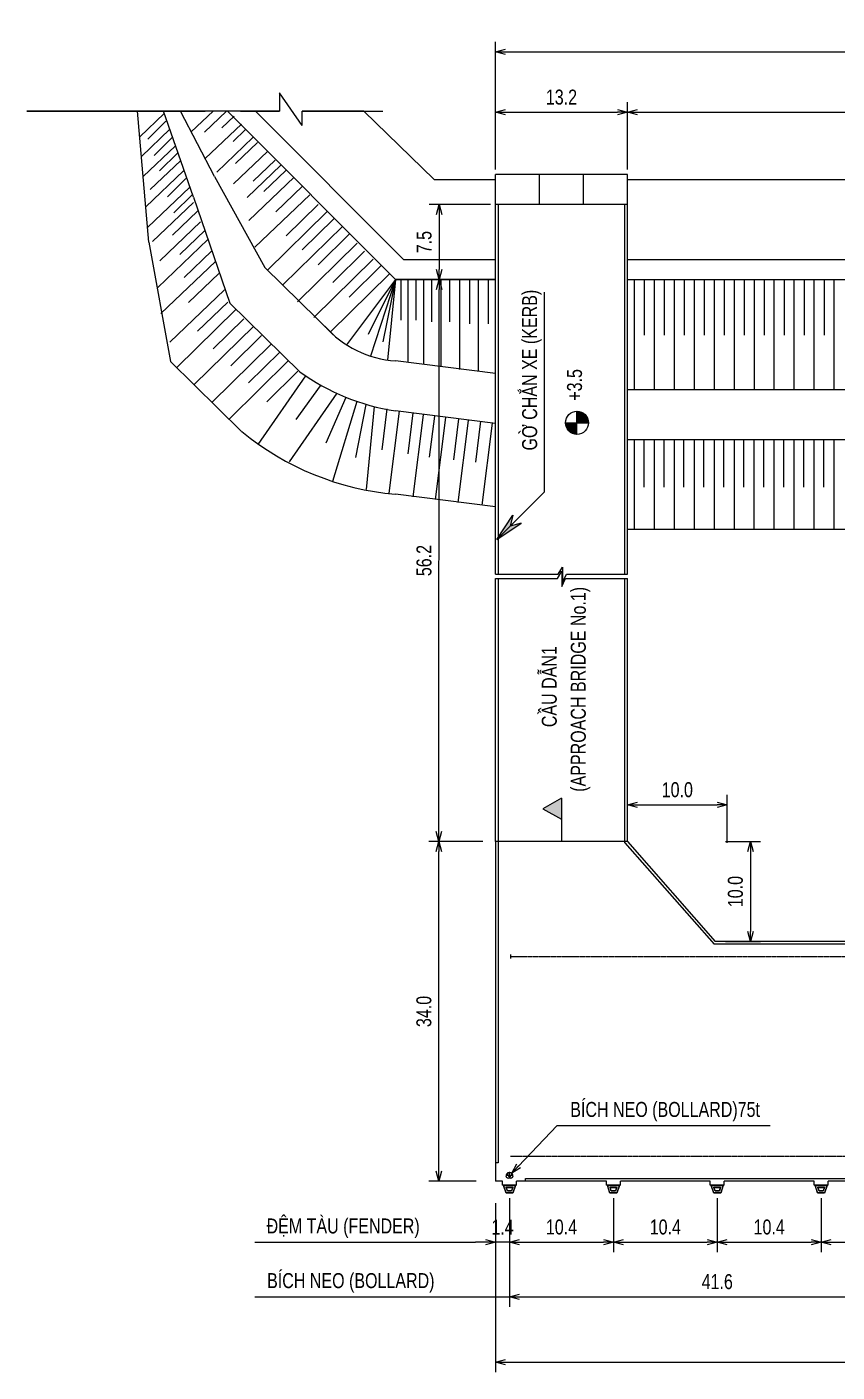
# Model space of a CAD drawing. Header units: millimetres. Extents: x -219544 to 1876052, y -110495 to 144706.
# Drawn here: x -219544 to -138421, y -1960 to 132669 of the extents above; entities that cross this region are included whole.
import ezdxf
from ezdxf.enums import TextEntityAlignment as Align

# ---------------------------------------------------------------- set-up
doc = ezdxf.new("R2010")
doc.units = ezdxf.units.MM
doc.header["$LTSCALE"] = 3
doc.header["$MEASUREMENT"] = 0
doc.linetypes.add('CENTER', pattern=[2, 1.25, -0.25, 0.25, -0.25])
doc.linetypes.add('DASHDOTX2', pattern=[2, 1, -0.5, 0, -0.5])
doc.layers.get('0').update_dxf_attribs({"linetype": 'CONTINUOUS'})
doc.layers.get('DEFPOINTS').update_dxf_attribs({"linetype": 'CONTINUOUS'})
for name, color, linetype in [('BELT', 6, 'CONTINUOUS'), ('BORDER', 10, 'CONTINUOUS'), ('CENTER', 1, 'CENTER'), ('DIM-HATCH', 2, 'CONTINUOUS'), ('FRAME', 1, 'CONTINUOUS'), ('MAINLINE', 1, 'CONTINUOUS'), ('point hai do', 105, 'CONTINUOUS'), ('TALUY', 7, 'CONTINUOUS')]:
    doc.layers.add(name, color=color, linetype=linetype)
doc.styles.add('TXT3', font='vn_vni.shx', dxfattribs={"width": 0.8})
doc.dimstyles.get("Standard").update_dxf_attribs({"dimtxt": 1500, "dimasz": 1000, "dimexe": 1000, "dimexo": 500, "dimgap": 750, "dimtad": 1, "dimdec": 1, "dimlfac": 0.001, "dimzin": 0, "dimdsep": 46, "dimtxsty": 'TXT3', "dimblk": 'OPEN30', "dimcen": 1500, "dimadec": 0, "dimazin": 0, "dimtfac": 0.75, "dimtdec": 1, "dimtmove": 2, "dimatfit": 3, "dimldrblk": 'OPEN30', "dimfxl": 1, "dimtolj": 1, "dimtzin": 0, "dimarcsym": 0})

# ---------------------------------------------------------------- blocks, each defined once
blk = doc.blocks.new('_Open30')
at = {"color": 0, "linetype": 'ByBlock', "lineweight": -2}
for p, q in [((-1, 0.27), (0, 0)), ((0, 0), (-1, -0.27)), ((0, 0), (-1, 0))]:
    blk.add_line(p, q, dxfattribs=at)
blk = doc.blocks.new('*D25')
at = {"color": 0, "lineweight": -2}
for p, q in [((-173881, 51133), (-179289, 51133)), ((-178289, 18133), (-178289, 50133)), ((-174573, 17133), (-179289, 17133))]:
    blk.add_line(p, q, dxfattribs=at)
at = {"layer": 'DEFPOINTS', "color": 0}
for p in [(-178289, 51133), (-173381, 51133), (-174073, 17133)]:
    blk.add_point(p, dxfattribs=at)
at = {"color": 0, "lineweight": -2, "xscale": 1000, "yscale": 1000, "zscale": 1000}
for p, rotation in [((-178289, 51133), 90), ((-178289, 17133), 270)]:
    blk.add_blockref('_Open30', p, dxfattribs=dict(at, rotation=rotation))
at = {"color": 0, "insert": (-179789, 34133), "char_height": 1500, "attachment_point": 5, "rotation": 90, "style": 'TXT3'}
blk.add_mtext('\\A1;34.0', dxfattribs=at)
blk = doc.blocks.new('*D26')
at = {"color": 0, "lineweight": -2}
for p, q in [((-172620, 118381), (-172620, 125135)), ((-171620, 124135), (-160420, 124135)), ((-159420, 118381), (-159420, 125135))]:
    blk.add_line(p, q, dxfattribs=at)
at = {"layer": 'DEFPOINTS', "color": 0}
for p in [(-159420, 124135), (-172620, 117881), (-159420, 117881)]:
    blk.add_point(p, dxfattribs=at)
at = {"color": 0, "lineweight": -2, "xscale": 1000, "yscale": 1000, "zscale": 1000, "rotation": 180}
blk.add_blockref('_Open30', (-172620, 124135), dxfattribs=at)
at = {"color": 0, "lineweight": -2, "xscale": 1000, "yscale": 1000, "zscale": 1000}
blk.add_blockref('_Open30', (-159420, 124135), dxfattribs=at)
at = {"color": 0, "insert": (-166020, 125635), "char_height": 1500, "attachment_point": 5, "style": 'TXT3'}
blk.add_mtext('\\A1;13.2', dxfattribs=at)
blk = doc.blocks.new('*D29')
at = {"color": 0, "lineweight": -2}
for p, q in [((-173120, 114881), (-179269, 114881)), ((-178269, 113881), (-178269, 108381)), ((-173120, 107381), (-179269, 107381))]:
    blk.add_line(p, q, dxfattribs=at)
at = {"layer": 'DEFPOINTS', "color": 0}
for p in [(-172620, 114881), (-178269, 107381), (-172620, 107381)]:
    blk.add_point(p, dxfattribs=at)
at = {"color": 0, "lineweight": -2, "xscale": 1000, "yscale": 1000, "zscale": 1000}
for p, rotation in [((-178269, 114881), 90), ((-178269, 107381), 270)]:
    blk.add_blockref('_Open30', p, dxfattribs=dict(at, rotation=rotation))
at = {"color": 0, "insert": (-179769, 111131), "char_height": 1500, "attachment_point": 5, "rotation": 90, "style": 'TXT3'}
blk.add_mtext('\\A1;7.5', dxfattribs=at)
blk = doc.blocks.new('*D30')
at = {"color": 0, "lineweight": -2}
for p, q in [((-159420, 53438), (-159420, 55819)), ((-149420, 51025), (-149420, 55819)), ((-158420, 54819), (-150420, 54819))]:
    blk.add_line(p, q, dxfattribs=at)
at = {"layer": 'DEFPOINTS', "color": 0}
for p in [(-149420, 54819), (-159420, 52938), (-149420, 50525)]:
    blk.add_point(p, dxfattribs=at)
at = {"color": 0, "lineweight": -2, "xscale": 1000, "yscale": 1000, "zscale": 1000, "rotation": 180}
blk.add_blockref('_Open30', (-159420, 54819), dxfattribs=at)
at = {"color": 0, "lineweight": -2, "xscale": 1000, "yscale": 1000, "zscale": 1000}
blk.add_blockref('_Open30', (-149420, 54819), dxfattribs=at)
at = {"color": 0, "insert": (-154420, 56319), "char_height": 1500, "attachment_point": 5, "style": 'TXT3'}
blk.add_mtext('\\A1;10.0', dxfattribs=at)
blk = doc.blocks.new('*D31')
at = {"color": 0, "lineweight": -2}
for p, q in [((-149612, 51133), (-146101, 51133)), ((-147101, 50133), (-147101, 42133)), ((-149612, 41133), (-146101, 41133))]:
    blk.add_line(p, q, dxfattribs=at)
at = {"layer": 'DEFPOINTS', "color": 0}
for p in [(-150112, 51133), (-150112, 41133), (-147101, 41133)]:
    blk.add_point(p, dxfattribs=at)
at = {"color": 0, "lineweight": -2, "xscale": 1000, "yscale": 1000, "zscale": 1000}
for p, rotation in [((-147101, 51133), 90), ((-147101, 41133), 270)]:
    blk.add_blockref('_Open30', p, dxfattribs=dict(at, rotation=rotation))
at = {"color": 0, "insert": (-148601, 46133), "char_height": 1500, "attachment_point": 5, "rotation": 90, "style": 'TXT3'}
blk.add_mtext('\\A1;10.0', dxfattribs=at)
blk = doc.blocks.new('75t')
at = {"layer": 'BELT'}
for p, q in [((-336, -124), (-308, 26)), ((-300, 50), (-246, 144)), ((-246, 144), (-221, 187)), ((-182, 221), (-117, 244)), ((175, 244), (-175, 244)), ((-117, 244), (-25, 277)), ((25, 277), (117, 244)), ((117, 244), (182, 221)), ((221, 187), (246, 144)), ((246, 144), (300, 50)), ((308, 26), (336, -124)), ((95, -281), (-95, -281))]:
    blk.add_line(p, q, dxfattribs=at)
for centre, major_axis, start_param, end_param in [((-234, 12), (75, 0), 2.6248689, 2.9562161), ((-175, 169), (-75, 0), -1.5707958, 0.9489753), ((-156, 150), (-75, 0), -1.2252368, -0.5166912), ((-346, -70), (219, 0), 0.199595, 0.9489732), ((0, 206), (75, 0), 1.2252407, 1.9163519), ((0, 0), (-21.9, 0), 3.1415966, 9.4247819), ((346, -70), (-219, 0), -0.9489732, -0.199595), ((175, 169), (75, 0), -0.9489753, 1.5707958), ((156, 150), (75, 0), 0.5166912, 1.2252368), ((234, 12), (-75, 0), 3.3269692, 3.6583164), ((-262, -137), (-75, 0), -0.1853474, 0.7902464), ((-95, 31), (312, 0), 3.9318379, 4.7123883), ((0, 0), (-134, 0), 0.1995966, 2.941996), ((95, 31), (-312, 0), 1.570797, 2.3513474), ((262, -137), (75, 0), -0.7902464, 0.1853474)]:
    blk.add_ellipse(centre, major_axis=major_axis, ratio=0.9999999, start_param=start_param, end_param=end_param, dxfattribs=at)
at = {"layer": 'CENTER'}
for p, q in [((0, -302), (0, 306)), ((0, 144), (0, 269)), ((364, -25), (-364, -25))]:
    blk.add_line(p, q, dxfattribs=at)
blk = doc.blocks.new('*D36')
at = {"color": 0, "lineweight": -2}
for p, q in [((-172620, 10355), (-172620, -1960)), ((127380, 10355), (127380, -1960)), ((-171620, -960), (126380, -960))]:
    blk.add_line(p, q, dxfattribs=at)
at = {"layer": 'DEFPOINTS', "color": 0}
for p in [(-172620, 10855), (127380, 10855), (127380, -960)]:
    blk.add_point(p, dxfattribs=at)
at = {"color": 0, "lineweight": -2, "xscale": 1000, "yscale": 1000, "zscale": 1000, "rotation": 180}
blk.add_blockref('_Open30', (-172620, -960), dxfattribs=at)
at = {"color": 0, "lineweight": -2, "xscale": 1000, "yscale": 1000, "zscale": 1000}
blk.add_blockref('_Open30', (127380, -960), dxfattribs=at)
at = {"color": 0, "insert": (-22620, 540), "char_height": 1500, "attachment_point": 5, "style": 'TXT3'}
blk.add_mtext('\\A1;300.0', dxfattribs=at)
blk = doc.blocks.new('*D56')
at = {"color": 0, "lineweight": -2}
for p, q in [((-171220, 15462), (-171220, 10052)), ((-160820, 15462), (-160820, 10052)), ((-170220, 11052), (-161820, 11052))]:
    blk.add_line(p, q, dxfattribs=at)
at = {"layer": 'DEFPOINTS', "color": 0}
for p in [(-171220, 15962), (-160820, 15962), (-160820, 11052)]:
    blk.add_point(p, dxfattribs=at)
at = {"color": 0, "lineweight": -2, "xscale": 1000, "yscale": 1000, "zscale": 1000, "rotation": 180}
blk.add_blockref('_Open30', (-171220, 11052), dxfattribs=at)
at = {"color": 0, "lineweight": -2, "xscale": 1000, "yscale": 1000, "zscale": 1000}
blk.add_blockref('_Open30', (-160820, 11052), dxfattribs=at)
at = {"color": 0, "insert": (-166020, 12552), "char_height": 1500, "attachment_point": 5, "style": 'TXT3'}
blk.add_mtext('\\A1;10.4', dxfattribs=at)
blk = doc.blocks.new('*D57')
at = {"color": 0, "lineweight": -2}
for p, q in [((-160820, 15462), (-160820, 10052)), ((-150420, 15462), (-150420, 10052)), ((-159820, 11052), (-151420, 11052))]:
    blk.add_line(p, q, dxfattribs=at)
at = {"layer": 'DEFPOINTS', "color": 0}
for p in [(-160820, 15962), (-150420, 15962), (-150420, 11052)]:
    blk.add_point(p, dxfattribs=at)
at = {"color": 0, "lineweight": -2, "xscale": 1000, "yscale": 1000, "zscale": 1000, "rotation": 180}
blk.add_blockref('_Open30', (-160820, 11052), dxfattribs=at)
at = {"color": 0, "lineweight": -2, "xscale": 1000, "yscale": 1000, "zscale": 1000}
blk.add_blockref('_Open30', (-150420, 11052), dxfattribs=at)
at = {"color": 0, "insert": (-155620, 12552), "char_height": 1500, "attachment_point": 5, "style": 'TXT3'}
blk.add_mtext('\\A1;10.4', dxfattribs=at)
blk = doc.blocks.new('*D58')
at = {"color": 0, "lineweight": -2}
for p, q in [((-150420, 15462), (-150420, 10052)), ((-140020, 15462), (-140020, 10052)), ((-149420, 11052), (-141020, 11052))]:
    blk.add_line(p, q, dxfattribs=at)
at = {"layer": 'DEFPOINTS', "color": 0}
for p in [(-150420, 15962), (-140020, 15962), (-140020, 11052)]:
    blk.add_point(p, dxfattribs=at)
at = {"color": 0, "lineweight": -2, "xscale": 1000, "yscale": 1000, "zscale": 1000, "rotation": 180}
blk.add_blockref('_Open30', (-150420, 11052), dxfattribs=at)
at = {"color": 0, "lineweight": -2, "xscale": 1000, "yscale": 1000, "zscale": 1000}
blk.add_blockref('_Open30', (-140020, 11052), dxfattribs=at)
at = {"color": 0, "insert": (-145220, 12552), "char_height": 1500, "attachment_point": 5, "style": 'TXT3'}
blk.add_mtext('\\A1;10.4', dxfattribs=at)
blk = doc.blocks.new('*D59')
at = {"color": 0, "lineweight": -2}
for p, q in [((-140020, 15462), (-140020, 10052)), ((-129620, 15462), (-129620, 10052)), ((-139020, 11052), (-130620, 11052))]:
    blk.add_line(p, q, dxfattribs=at)
at = {"layer": 'DEFPOINTS', "color": 0}
for p in [(-140020, 15962), (-129620, 15962), (-129620, 11052)]:
    blk.add_point(p, dxfattribs=at)
at = {"color": 0, "lineweight": -2, "xscale": 1000, "yscale": 1000, "zscale": 1000, "rotation": 180}
blk.add_blockref('_Open30', (-140020, 11052), dxfattribs=at)
at = {"color": 0, "lineweight": -2, "xscale": 1000, "yscale": 1000, "zscale": 1000}
blk.add_blockref('_Open30', (-129620, 11052), dxfattribs=at)
at = {"color": 0, "insert": (-134820, 12552), "char_height": 1500, "attachment_point": 5, "style": 'TXT3'}
blk.add_mtext('\\A1;10.4', dxfattribs=at)
blk = doc.blocks.new('*D85')
at = {"color": 0, "lineweight": -2}
for p, q in [((-173861, 107382), (-179269, 107384)), ((-178289, 52135), (-178270, 106383)), ((-173881, 51133), (-179289, 51135))]:
    blk.add_line(p, q, dxfattribs=at)
at = {"layer": 'DEFPOINTS', "color": 0}
for p in [(-178269, 107383), (-173361, 107381), (-173381, 51133)]:
    blk.add_point(p, dxfattribs=at)
at = {"color": 0, "lineweight": -2, "xscale": 1000, "yscale": 1000, "zscale": 1000}
for p, rotation in [((-178269, 107383), 89.97965178565246), ((-178289, 51135), 269.9796517856524)]:
    blk.add_blockref('_Open30', p, dxfattribs=dict(at, rotation=rotation))
at = {"color": 0, "insert": (-179779, 79260), "char_height": 1500, "attachment_point": 5, "rotation": 89.97965, "style": 'TXT3'}
blk.add_mtext('\\A1;56.2', dxfattribs=at)
blk = doc.blocks.new('*D86')
at = {"color": 0, "lineweight": -2}
for p, q in [((-172620, 14962), (-172620, 10052)), ((-171220, 14962), (-171220, 10052)), ((-173620, 11052), (-174620, 11052)), ((-171220, 11052), (-172620, 11052)), ((-170220, 11052), (-169220, 11052))]:
    blk.add_line(p, q, dxfattribs=at)
at = {"layer": 'DEFPOINTS', "color": 0}
for p in [(-172620, 15462), (-171220, 15462), (-172620, 11052)]:
    blk.add_point(p, dxfattribs=at)
at = {"color": 0, "lineweight": -2, "xscale": 1000, "yscale": 1000, "zscale": 1000}
for p, rotation in [((-172620, 11052), 1.2213e-12), ((-171220, 11052), 180.0000000000012)]:
    blk.add_blockref('_Open30', p, dxfattribs=dict(at, rotation=rotation))
at = {"color": 0, "insert": (-171920, 12552), "char_height": 1500, "attachment_point": 5, "style": 'TXT3'}
blk.add_mtext('\\A1;1.4', dxfattribs=at)
blk = doc.blocks.new('*D87')
at = {"layer": 'DEFPOINTS', "color": 0}
for p in [(-89220, 124135), (-159420, 117881), (-89220, 117881)]:
    blk.add_point(p, dxfattribs=at)
at = {"layer": 'FRAME', "color": 0, "lineweight": -2}
for p, q in [((-159420, 118381), (-159420, 125135)), ((-158420, 124135), (-90220, 124135)), ((-89220, 118381), (-89220, 125135))]:
    blk.add_line(p, q, dxfattribs=at)
at = {"layer": 'FRAME', "color": 0, "lineweight": -2, "xscale": 1000, "yscale": 1000, "zscale": 1000, "rotation": 180}
blk.add_blockref('_Open30', (-159420, 124135), dxfattribs=at)
at = {"layer": 'FRAME', "color": 0, "lineweight": -2, "xscale": 1000, "yscale": 1000, "zscale": 1000}
blk.add_blockref('_Open30', (-89220, 124135), dxfattribs=at)
at = {"layer": 'FRAME', "color": 0, "insert": (-124320, 125635), "char_height": 1500, "attachment_point": 5, "style": 'TXT3'}
blk.add_mtext('\\A1;70.2', dxfattribs=at)
blk = doc.blocks.new('*D89')
at = {"color": 0, "lineweight": -2}
for p, q in [((-172620, 122453), (-172620, 131184)), ((7354, 122453), (7354, 131184)), ((-171620, 130184), (6354, 130184))]:
    blk.add_line(p, q, dxfattribs=at)
at = {"layer": 'DEFPOINTS', "color": 0}
for p in [(7354, 130184), (-172620, 121953), (7354, 121953)]:
    blk.add_point(p, dxfattribs=at)
at = {"color": 0, "lineweight": -2, "xscale": 1000, "yscale": 1000, "zscale": 1000, "rotation": 180}
blk.add_blockref('_Open30', (-172620, 130184), dxfattribs=at)
at = {"color": 0, "lineweight": -2, "xscale": 1000, "yscale": 1000, "zscale": 1000}
blk.add_blockref('_Open30', (7354, 130184), dxfattribs=at)
at = {"color": 0, "insert": (-82633, 131684), "char_height": 1500, "attachment_point": 5, "style": 'TXT3'}
blk.add_mtext('\\A1;180.0', dxfattribs=at)
blk = doc.blocks.new('*D90')
at = {"layer": 'DEFPOINTS', "color": 0}
for p in [(-171220, 15962), (-129620, 15962), (-129620, 5582)]:
    blk.add_point(p, dxfattribs=at)
at = {"layer": 'FRAME', "color": 0, "lineweight": -2}
for p, q in [((-171220, 15462), (-171220, 4582)), ((-129620, 15462), (-129620, 4582)), ((-170220, 5582), (-130620, 5582))]:
    blk.add_line(p, q, dxfattribs=at)
at = {"layer": 'FRAME', "color": 0, "lineweight": -2, "xscale": 1000, "yscale": 1000, "zscale": 1000, "rotation": 180}
blk.add_blockref('_Open30', (-171220, 5582), dxfattribs=at)
at = {"layer": 'FRAME', "color": 0, "lineweight": -2, "xscale": 1000, "yscale": 1000, "zscale": 1000}
blk.add_blockref('_Open30', (-129620, 5582), dxfattribs=at)
at = {"layer": 'FRAME', "color": 0, "insert": (-150420, 7082), "char_height": 1500, "attachment_point": 5, "style": 'TXT3'}
blk.add_mtext('\\A1;41.6', dxfattribs=at)

msp = doc.modelspace()

# ---------------------------------------------------------------- hatches: boundary and pattern name
h = msp.add_hatch(color=4)
h.paths.add_polyline_path([(-172486.44, 81377.25), (-170053.9, 82986.51), (-171149.12, 82714.57)])
h.paths.add_polyline_path([(-172486.44, 81377.25), (-171149.12, 82714.57), (-170877.18, 83809.78)])
at = {"layer": 'point hai do'}
h = msp.add_hatch(dxfattribs=at)
h.set_pattern_fill('ANSI31', color=1, scale=375, style=0)
h.set_pattern_definition([(45, (-188308384.655, -677307952.914), (-33.145630368, 33.145630368), [])])
h.paths.add_polyline_path([(-164464.34, 91887.77), (-164464.34, 93044.94), (-165621.5, 93044.94, 0.414213562)])
h.paths.add_polyline_path([(-163307.17, 93044.94, 0.414213562), (-164464.34, 94202.1), (-164464.34, 93044.94)])

# ---------------------------------------------------------------- linework, layer by layer
at = {"color": 8}
for p, q in [((-194244.09, 124248.41), (-198063.12, 124248.41)), ((-185793.72, 124248.41), (-191978.45, 124248.41))]:
    msp.add_line(p, q, dxfattribs=at)
at = {"color": 4}
for p, q in [((-167713.14, 86150.55), (-167713.14, 106107.05)), ((-167713.14, 86150.55), (-172486.44, 81377.25)), ((-172486.44, 81377.25), (-170877.18, 83809.78)), ((-170877.18, 83809.78), (-171149.12, 82714.57)), ((-172486.44, 81377.25), (-170053.9, 82986.51)), ((-170053.9, 82986.51), (-171149.12, 82714.57)), ((-166447.02, 22712.59), (-145124.25, 22712.59)), ((-196722.73, 11051.58), (-174620.31, 11051.58)), ((-196722.73, 5582.49), (-171219.88, 5582.49))]:
    msp.add_line(p, q, dxfattribs=at)
for p, q in [((-166020.31, 55463.17), (-167895.83, 54404.66)), ((-166020.31, 55463.17), (-166020.31, 53298.1)), ((-167895.83, 54404.66), (-166020.31, 53373.12)), ((-166020.31, 53298.1), (-166020.31, 51133.04))]:
    msp.add_line(p, q)
msp.add_solid([(-167895.83, 54404.66), (-166020.31, 55463.17), (-166020.31, 53373.12)])
at = {"layer": 'DIM-HATCH', "color": 1}
for p, q in [((-171920.31, 17133.04), (-172620.31, 17133.04)), ((-170520.31, 16733.04), (-171920.31, 16733.04)), ((-161520.31, 17133.04), (-170520.31, 17133.04)), ((-160120.31, 16733.04), (-161520.31, 16733.04)), ((-151120.31, 17133.04), (-160120.31, 17133.04)), ((-149720.31, 16733.04), (-151120.31, 16733.04)), ((-140720.31, 17133.04), (-149720.31, 17133.04)), ((-139320.31, 16733.04), (-140720.31, 16733.04)), ((-130320.31, 17133.04), (-139320.31, 17133.04))]:
    msp.add_line(p, q, dxfattribs=at)
at = {"layer": 'DIM-HATCH', "color": 8}
for points in [[(-158741.37, 107374.24), (-158741.37, 96413.31)], [(-157722.45, 107374.24), (-157722.45, 101830.05)], [(-156741.37, 107374.24), (-156741.37, 96413.31)], [(-155722.45, 107374.24), (-155722.45, 101830.05)], [(-154741.37, 107374.24), (-154741.37, 96413.31)], [(-153722.45, 107374.24), (-153722.45, 101830.05)], [(-152741.37, 107374.24), (-152741.37, 96413.31)], [(-151722.45, 107374.24), (-151722.45, 101830.05)], [(-150741.37, 107374.24), (-150741.37, 96413.31)], [(-149722.45, 107374.24), (-149722.45, 101830.05)], [(-148741.37, 107374.24), (-148741.37, 96413.31)], [(-147722.45, 107374.24), (-147722.45, 101830.05)], [(-146741.37, 107374.24), (-146741.37, 96413.31)], [(-145722.45, 107374.24), (-145722.45, 101830.05)], [(-144741.37, 107374.24), (-144741.37, 96413.31)], [(-143722.45, 107374.24), (-143722.45, 101830.05)], [(-142741.37, 107374.24), (-142741.37, 96413.31)], [(-141722.45, 107374.24), (-141722.45, 101830.05)], [(-140741.37, 107374.24), (-140741.37, 96413.31)], [(-139722.45, 107374.24), (-139722.45, 101830.05)], [(-138741.37, 107374.24), (-138741.37, 96413.31)], [(-158742.8, 91374.24), (-158742.8, 82386.45)], [(-157785.04, 91374.24), (-157785.04, 86603.96)], [(-156742.8, 91374.24), (-156742.8, 82386.45)], [(-155785.04, 91374.24), (-155785.04, 86603.96)], [(-154742.8, 91374.24), (-154742.8, 82386.45)], [(-153785.04, 91374.24), (-153785.04, 86603.96)], [(-152742.8, 91374.24), (-152742.8, 82386.45)], [(-151785.04, 91374.24), (-151785.04, 86603.96)], [(-150742.8, 91374.24), (-150742.8, 82386.45)], [(-149785.04, 91374.24), (-149785.04, 86603.96)], [(-148742.8, 91374.24), (-148742.8, 82386.45)], [(-147785.04, 91374.24), (-147785.04, 86603.96)], [(-146742.8, 91374.24), (-146742.8, 82386.45)], [(-145785.04, 91374.24), (-145785.04, 86603.96)], [(-144742.8, 91374.24), (-144742.8, 82386.45)], [(-143785.04, 91374.24), (-143785.04, 86603.96)], [(-142742.8, 91374.24), (-142742.8, 82386.45)], [(-141785.04, 91374.24), (-141785.04, 86603.96)], [(-140742.8, 91374.24), (-140742.8, 82386.45)], [(-139785.04, 91374.24), (-139785.04, 86603.96)], [(-138742.8, 91374.24), (-138742.8, 82386.45)]]:
    msp.add_lwpolyline(points, dxfattribs=at)
at = {"layer": 'DIM-HATCH', "color": 1}
for points in [[(-172353.31, 18983.04), (-172620.31, 18983.04)], [(-171920.31, 16733.04), (-171920.31, 17133.04)], [(-170520.31, 16733.04), (-170520.31, 17133.04)], [(-161520.31, 16733.04), (-161520.31, 17133.04)], [(-160120.31, 16733.04), (-160120.31, 17133.04)], [(-151120.31, 16733.04), (-151120.31, 17133.04)], [(-149720.31, 16733.04), (-149720.31, 17133.04)], [(-140720.31, 16733.04), (-140720.31, 17133.04)], [(-139320.31, 16733.04), (-139320.31, 17133.04)]]:
    msp.add_lwpolyline(points, dxfattribs=at)
at = {"layer": 'DIM-HATCH', "color": 4}
for points in [[(-171817.36, 16733.04), (-170623.26, 16733.04), (-170873.26, 15983.04), (-171567.36, 15983.04)], [(-171816.93, 16711.98), (-170622.83, 16711.98), (-170872.83, 15961.98), (-171566.93, 15961.98)], [(-171548.25, 16539.07), (-170892.38, 16539.07), (-171013.07, 16177.01), (-171427.56, 16177.01)], [(-171547.82, 16518.01), (-170891.95, 16518.01), (-171012.64, 16155.95), (-171427.13, 16155.95)], [(-161417.36, 16733.04), (-160223.26, 16733.04), (-160473.26, 15983.04), (-161167.36, 15983.04)], [(-161416.93, 16711.98), (-160222.83, 16711.98), (-160472.83, 15961.98), (-161166.93, 15961.98)], [(-161148.25, 16539.07), (-160492.38, 16539.07), (-160613.07, 16177.01), (-161027.56, 16177.01)], [(-161147.82, 16518.01), (-160491.95, 16518.01), (-160612.64, 16155.95), (-161027.13, 16155.95)], [(-151017.36, 16733.04), (-149823.26, 16733.04), (-150073.26, 15983.04), (-150767.36, 15983.04)], [(-151016.93, 16711.98), (-149822.83, 16711.98), (-150072.83, 15961.98), (-150766.93, 15961.98)], [(-150748.25, 16539.07), (-150092.38, 16539.07), (-150213.07, 16177.01), (-150627.56, 16177.01)], [(-150747.82, 16518.01), (-150091.95, 16518.01), (-150212.64, 16155.95), (-150627.13, 16155.95)], [(-140617.36, 16733.04), (-139423.26, 16733.04), (-139673.26, 15983.04), (-140367.36, 15983.04)], [(-140616.93, 16711.98), (-139422.83, 16711.98), (-139672.83, 15961.98), (-140366.93, 15961.98)], [(-140348.25, 16539.07), (-139692.38, 16539.07), (-139813.07, 16177.01), (-140227.56, 16177.01)], [(-140347.82, 16518.01), (-139691.95, 16518.01), (-139812.64, 16155.95), (-140227.13, 16155.95)]]:
    msp.add_lwpolyline(points, close=True, dxfattribs=at)
at = {"layer": 'FRAME', "color": 8}
for p, q in [((-194244.09, 124248.41), (-219543.72, 124248.41)), ((-200428.82, 124248.41), (-203087.43, 124248.41))]:
    msp.add_line(p, q, dxfattribs=at)
at = {"layer": 'FRAME', "color": 1}
for points in [[(-159676.35, 77881.28), (-159676.35, 114881.47)], [(-159676.35, 51019.83), (-159676.35, 77476.26)]]:
    msp.add_lwpolyline(points, dxfattribs=at)
at = {"layer": 'MAINLINE', "color": 8}
for p, q in [((-194244.09, 126060.89), (-194244.09, 124221.65)), ((-191978.45, 122794.74), (-194244.09, 126060.89)), ((-191978.45, 122794.74), (-191978.45, 124248.41))]:
    msp.add_line(p, q, dxfattribs=at)
at = {"layer": 'MAINLINE', "color": 2}
for p, q in [((-207336.56, 111135.74, -1500), (-208471.11, 124248.41, -644.76)), ((-202853.29, 115619.01, 1670), (-205870.29, 124248.41, 891.65)), ((-200763.89, 117708.4, 1098.26), (-204173.17, 124248.41, 660.97)), ((-200763.89, 117708.4, 1098.26), (-195727.18, 108602.98, -830)), ((-202853.29, 115619.01, 1670), (-199227.96, 105033.03, -830)), ((-207336.56, 111135.74, -1500), (-205160.44, 99169.73, -1500)), ((-195727.18, 108602.98, -830), (-188702.32, 101714.25, -830)), ((-199227.96, 105033.03, -830), (-192203.1, 98144.3, -830)), ((-205160.44, 99169.73, -5000), (-198042.39, 92189.61, -5000)), ((-172620.31, 84641.06), (-182638.98, 85897.41))]:
    msp.add_line(p, q, dxfattribs=at)
at = {"layer": 'MAINLINE'}
for p, q in [((-182620.31, 107386.45), (-199456.22, 124248.41)), ((-159420.31, 117881.47), (-172620.31, 117881.47)), ((-159420.31, 114881.47), (-172620.31, 114881.47)), ((-172620.31, 107386.45), (-182620.31, 107386.45))]:
    msp.add_line(p, q, dxfattribs=at)
at = {"layer": 'MAINLINE', "color": 1}
for p, q in [((-101112.02, 40866.04), (-150741.02, 40866.04)), ((-101220.31, 41133.04), (-150620.31, 41133.04))]:
    msp.add_line(p, q, dxfattribs=at)
at = {"layer": 'MAINLINE', "color": 1, "linetype": 'DASHDOTX2'}
for p, q in [((-171120.31, 39633.04), (7379.69, 39633.04)), ((-37616.38, 19633.04), (-171120.31, 19633.04))]:
    msp.add_line(p, q, dxfattribs=at)
at = {"layer": 'MAINLINE', "color": 8}
for points in [[(-219543.72, 124248.41), (-201687.89, 124248.41)], [(-198163.18, 124248.41), (-194244.09, 124248.41)], [(-191978.45, 124248.41), (-183911.53, 124248.41)], [(-182620.31, 107386.45), (-172620.31, 107386.45)]]:
    msp.add_lwpolyline(points, dxfattribs=at)
at = {"layer": 'MAINLINE', "color": 4}
for points in [[(-181850.61, 109386.45), (-196643.19, 124248.41)], [(-178771.8, 117386.45), (-185793.72, 124248.41)], [(-178771.8, 117386.45), (-172620.31, 117386.45)], [(-159420.31, 117386.45), (-89220.31, 117386.45)], [(-181850.61, 109386.45), (-172620.31, 109386.45)], [(-159420.31, 109386.45), (-89220.31, 109386.45)], [(-172620.31, 77881.28), (-166341.28, 77881.28), (-165911.94, 78606.47), (-165911.94, 77070.77), (-165527.35, 77881.28), (-159420.31, 77881.28)], [(-172620.31, 77476.26), (-166413.95, 77476.26), (-165984.61, 78201.45), (-165984.61, 76665.76), (-165600.02, 77476.26), (-159420.31, 77476.26)]]:
    msp.add_lwpolyline(points, dxfattribs=at)
at = {"layer": 'MAINLINE', "color": 1}
for points in [[(-172620.31, 77881.28), (-172620.31, 117881.47)], [(-168220.31, 114881.47), (-168220.31, 117881.47)], [(-163820.31, 114881.47), (-163820.31, 117881.47)], [(-159420.31, 77881.28), (-159420.31, 117881.47)], [(-172353.31, 114881.47), (-172353.31, 77881.28)], [(-172620.31, 51133.04), (-172620.31, 77476.26)], [(-172353.31, 77476.26), (-172353.31, 18983.04)], [(-159420.31, 51133.04), (-159420.31, 77476.26)], [(-172620.31, 51133.04), (-172620.31, 17133.04)], [(-159420.31, 51133.04), (-172620.31, 51133.04)], [(-159676.35, 51019.83), (-150741.02, 40866.04)], [(-159420.31, 51133.04), (-150620.31, 41133.04)], [(-171120.31, 39823.04), (-171120.31, 39443.04)]]:
    msp.add_lwpolyline(points, dxfattribs=at)
at = {"layer": 'MAINLINE'}
for points in [[(-159420.31, 107386.45), (-89220.31, 107386.45)], [(-169609.67, 17133.04), (-169609.67, 17400.24), (-131608.1, 17400.24), (-131608.1, 17133.04)]]:
    msp.add_lwpolyline(points, dxfattribs=at)
at = {"layer": 'MAINLINE', "color": 2, "flags": 128}
for points in [[(-172620.31, 97981.06), (-182638.98, 99237.41)], [(-172620.31, 92981.06), (-182638.98, 94237.41)]]:
    msp.add_lwpolyline(points, dxfattribs=at)
at = {"layer": 'MAINLINE', "color": 2}
for points in [[(-159420.31, 96386.45), (-89220.31, 96386.45)], [(-159420.31, 91386.45), (-89220.31, 91386.45)], [(-159420.31, 82386.45), (-89220.31, 82386.45)]]:
    msp.add_lwpolyline(points, dxfattribs=at)
for centre, radius, start, end in [((-181922.43, 109651.54, -830), 10438.75, 221.624481, 266.0639309), ((-179318.39, 116026.26, -830), 22040.42, 234.2256633, 261.3348868), ((-180206.79, 113838.11, -5000), 28046.36, 230.5802567, 265.025051)]:
    msp.add_arc(centre, radius, start, end, dxfattribs=at)
at = {"layer": 'point hai do', "color": 1}
for p, q in [((-165621.5, 93044.94), (-163307.17, 93044.94)), ((-164464.34, 91887.77), (-164464.34, 94202.1))]:
    msp.add_line(p, q, dxfattribs=at)
msp.add_circle((-164464.34, 93044.94), 1157.17, dxfattribs=at)
at = {"layer": 'TALUY', "color": 8, "linetype": 'Continuous'}
for p, q in [((-205784.39, 124002.72), (-208246.48, 121652.19)), ((-200897.77, 124248.41), (-203084.76, 122160.51)), ((-199548.57, 124239.79), (-201744.69, 122143.18)), ((-205621.28, 123232.5), (-207450.31, 121419.96)), ((-198063.12, 122950.74), (-201691.13, 119487.12)), ((-198796.86, 123742.19), (-200034.69, 122560.45)), ((-205231.12, 122420.23), (-208077.79, 119702.55)), ((-204986.32, 121606.65), (-206815.35, 119794.1)), ((-196912.25, 121602.47), (-200540.27, 118138.85)), ((-197646, 122393.92), (-198883.82, 121212.18)), ((-204657.58, 120779.74), (-207902.92, 117681.45)), ((-204430.73, 120060.1), (-206259.76, 118247.56)), ((-195454.1, 120191.79), (-198846.31, 116953.29)), ((-196453.14, 121107.04), (-198649.26, 119010.43)), ((-204135.44, 119302.67), (-207184.28, 116391.97)), ((-194104.81, 118843.52), (-197497.02, 115605.02)), ((-194680.67, 119321.03), (-196876.79, 117224.42)), ((-203857.65, 118271.64), (-207641.43, 114659.3)), ((-203637.03, 117482.52), (-205466.06, 115669.98)), ((-192796.06, 117617.52), (-197325.52, 113293.3)), ((-193609.17, 118290), (-195805.29, 116193.39)), ((-203222.68, 116645.78), (-207463.04, 112597.56)), ((-203002.07, 115856.67), (-204831.1, 114044.12)), ((-191216.68, 115876.24), (-196717.5, 110624.68)), ((-191938.33, 116718.89), (-194633.18, 114146.16)), ((-202865.06, 115088.58), (-206954.77, 111184.19)), ((-190388.23, 114902.22), (-193572.34, 111770.86)), ((-202150.73, 113145.49), (-206240.44, 109241.09)), ((-202419.71, 114255.59), (-204955.86, 111834.36)), ((-189512.83, 114167.92), (-195498.24, 108281.68)), ((-188800.83, 113474.64), (-191984.94, 110343.28)), ((-201705.38, 112312.49), (-204241.53, 109891.26)), ((-187925.43, 112740.34), (-193910.83, 106854.1)), ((-187204.02, 111977.25), (-190388.14, 108845.89)), ((-201418.47, 111377.35), (-206443.14, 106580.36)), ((-186474.24, 111029.79), (-192435.82, 105166.98)), ((-200663.62, 109198.83), (-206139.59, 103970.99)), ((-201012.51, 110243.93), (-203803.88, 107579.05)), ((-184885.19, 109436.79), (-190822.94, 103597.42)), ((-185744.46, 110211.73), (-188916.86, 107091.89)), ((-200314.74, 107981.2), (-203361.32, 105072.66)), ((-183244.98, 107970.34), (-189182.74, 102130.97)), ((-184104.25, 108745.28), (-187276.65, 105625.44)), ((-182620.31, 107386.45), (-187541.2, 100853.99)), ((-182620.31, 107386.45), (-185388.17, 101880.13)), ((-182620.31, 107386.45), (-185128.67, 99717.38)), ((-182620.31, 107386.45), (-183910.91, 101140.45)), ((-182620.31, 107386.45), (-183437.79, 99323.36)), ((-199757.19, 106352.2), (-205233.16, 101124.35)), ((-199408.31, 105134.57), (-202454.89, 102226.03)), ((-198606.99, 104394.63), (-204554.3, 98545.86)), ((-196837.29, 102712.53), (-202784.6, 96863.76)), ((-197822.13, 103458.89), (-200893.8, 100438.12)), ((-196052.43, 101776.79), (-199124.1, 98756.02)), ((-195094.92, 100927.31), (-201042.23, 95078.54)), ((-194223.74, 100120.96), (-197349.17, 97047.3)), ((-193352.55, 99271.48), (-199299.86, 93422.71)), ((-191656.79, 97737.45), (-196431.47, 90877.27)), ((-192399.22, 98222.44), (-195524.66, 95148.79)), ((-188520.56, 96008.43), (-193295.25, 89148.25)), ((-190164.21, 96745.57), (-192601.42, 93365.74)), ((-187598.71, 95567.4), (-189605.07, 90998.68)), ((-186506.36, 95190.87), (-188942.46, 87186.91)), ((-185612.45, 94892), (-186627.42, 89589.35)), ((-184786.87, 94674.27), (-185561.72, 86357.41))]:
    msp.add_line(p, q, dxfattribs=at)
at = {"layer": 'TALUY', "color": 8}
for p, q in [((-182112.56, 107386.45), (-182112.56, 103315.11)), ((-181415.13, 107386.45), (-181415.13, 99083.94)), ((-180612.33, 107386.45), (-180612.33, 103315.11)), ((-179844.66, 107386.45), (-179844.66, 98887)), ((-179041.85, 107386.45), (-179041.85, 103139.55)), ((-178088.19, 107386.45), (-178088.19, 98732.81)), ((-177215.13, 107386.45), (-177215.13, 103139.55)), ((-176236.68, 107386.45), (-176236.68, 98381.69)), ((-175223.1, 107386.45), (-175223.1, 102963.99)), ((-174374.83, 107386.45), (-174374.83, 98201.07)), ((-173361.25, 107386.45), (-173361.25, 102963.99)), ((-183492.9, 94443.63), (-184007.73, 90338.19)), ((-182275.62, 94217.48), (-183305.27, 86006.6)), ((-180886.5, 94043.29), (-181401.33, 89937.85)), ((-179855.15, 93859.17), (-180884.8, 85648.29)), ((-178734.97, 93714.83), (-179249.8, 89609.39)), ((-177643.57, 93564.96), (-178673.22, 85354.08)), ((-176316.42, 93452.69), (-176831.25, 89347.25)), ((-175361.15, 93278.5), (-176390.81, 85067.62)), ((-174126.98, 93197.2), (-174641.8, 89091.76)), ((-172954.78, 93023), (-173984.43, 84812.12))]:
    msp.add_line(p, q, dxfattribs=at)

# ---------------------------------------------------------------- block references
at = {"layer": 'BORDER'}
msp.add_blockref('75t', (-171220.31, 17733.04), dxfattribs=at)

# ---------------------------------------------------------------- texts
at = {"color": 4, "style": 'TXT3', "width": 0.8}
for s, p in [('BÍCH NEO (BOLLARD)75t', (-155641.48, 24326.6)), ('ÑEÄM TAØU (FENDER)', (-187877.7, 12665.58)), ('BÍCH NEO (BOLLARD)', (-187111.34, 7196.5))]:
    msp.add_text(s, height=1500, dxfattribs=at).set_placement(p, align=Align.MIDDLE_CENTER)
at = {"layer": 'DIM-HATCH', "color": 4, "style": 'TXT3', "width": 0.8}
for s, p in [('GÔØ CHAÉN XE (KERB) ', (-169205.35, 106808.57)), ('(APPROACH BRIDGE No.1)', (-164336.58, 76623.58)), ('CAÀU DAÃN1', (-167244.69, 70698.96))]:
    msp.add_text(s, height=1500, rotation=90, dxfattribs=at).set_placement(p, align=Align.MIDDLE_RIGHT)
at = {"layer": 'FRAME', "color": 4, "insert": (-165464.01, 95255.03), "char_height": 1500, "width": 18712.301, "attachment_point": 1, "rotation": 90, "style": 'TXT3'}
msp.add_mtext('+3.5', dxfattribs=at)

# ---------------------------------------------------------------- dimensions: what is measured, and where the dimension line sits
at = {"color": 4}
for base, p1, p2, picture, middle in [((7353.86, 130184.38), (-172620.31, 121952.95), (7353.86, 121952.95), '*D89', (-82633.23, 131684.38)), ((-159420.31, 124134.63), (-172620.31, 117881.47), (-159420.31, 117881.47), '*D26', (-166020.31, 125634.63)), ((-149420.31, 54818.61), (-159420.31, 52937.95), (-149420.31, 50525.13), '*D30', (-154420.31, 56318.61)), ((127379.69, -959.84), (-172620.31, 10854.83), (127379.69, 10854.83), '*D36', (-22620.31, 540.16))]:
    dim = msp.add_linear_dim(base=base, p1=p1, p2=p2, dimstyle='STANDARD', dxfattribs=at)
    dim.commit()
    dim.dimension.update_dxf_attribs({"geometry": picture, "text_midpoint": middle})
for base, p1, p2, angle, picture, middle in [((-178269.41, 107381.47), (-172620.31, 114881.47), (-172620.31, 107381.47), 90, '*D29', (-179769.41, 111131.47)), ((-178289.39, 51133.04), (-174073.49, 17133.04), (-173381.23, 51133.04), 90, '*D25', (-179789.39, 34133.04)), ((-147101.16, 41133.04), (-150112.44, 51133.04), (-150112.44, 41133.04), 90, '*D31', (-148601.16, 46133.04)), ((-150419.88, 11051.58), (-160819.88, 15961.98), (-150419.88, 15961.98), 180, '*D57', (-155619.88, 12551.58)), ((-140019.88, 11051.58), (-150419.88, 15961.98), (-140019.88, 15961.98), 180, '*D58', (-145219.88, 12551.58)), ((-129619.88, 11051.58), (-140019.88, 15961.98), (-129619.88, 15961.98), 180, '*D59', (-134819.88, 12551.58))]:
    dim = msp.add_linear_dim(base=base, p1=p1, p2=p2, angle=angle, dimstyle='STANDARD', dxfattribs=at)
    dim.commit()
    dim.dimension.update_dxf_attribs({"geometry": picture, "text_midpoint": middle})
for p1, p2, distance, picture, middle in [((-173381.23, 51133.04), (-173361.25, 107381.47), 4908.16, '*D85', (-179779.4, 79259.53)), ((-171219.88, 15961.98), (-160819.88, 15961.98), -4910.4, '*D56', (-166019.88, 12551.58))]:
    dim = msp.add_aligned_dim(p1=p1, p2=p2, distance=distance, dimstyle='STANDARD', dxfattribs=at)
    dim.commit()
    dim.dimension.update_dxf_attribs({"geometry": picture, "text_midpoint": middle})
dim = msp.add_linear_dim(base=(-172620.31, 11051.58), p1=(-171219.88, 15461.98), p2=(-172620.31, 15461.98), angle=180, dimstyle='STANDARD', override={"dimtmove": 0}, dxfattribs=at)
dim.commit()
dim.dimension.update_dxf_attribs({"geometry": '*D86', "text_midpoint": (-171920.1, 11051.58), "dimtype": 161})
at = {"layer": 'FRAME', "color": 4}
dim = msp.add_aligned_dim(p1=(-159420.31, 117881.47), p2=(-89220.31, 117881.47), distance=6253.16, dimstyle='STANDARD', dxfattribs=at)
dim.commit()
dim.dimension.update_dxf_attribs({"geometry": '*D87', "text_midpoint": (-124320.31, 125634.63)})
dim = msp.add_linear_dim(base=(-129619.88, 5582.49), p1=(-171219.88, 15961.98), p2=(-129619.88, 15961.98), dimstyle='STANDARD', dxfattribs=at)
dim.commit()
dim.dimension.update_dxf_attribs({"geometry": '*D90', "text_midpoint": (-150419.88, 7082.49)})

# ---------------------------------------------------------------- leaders
at = {"color": 4}
msp.add_leader([(-170996.23, 17958.5), (-166447.02, 22712.59), (-145124.25, 22712.59)], dimstyle='STANDARD', override={"dimgap": 750, "dimtad": 0, "dimfxl": 2}, dxfattribs=at)

doc.saveas('drawing.dxf')
